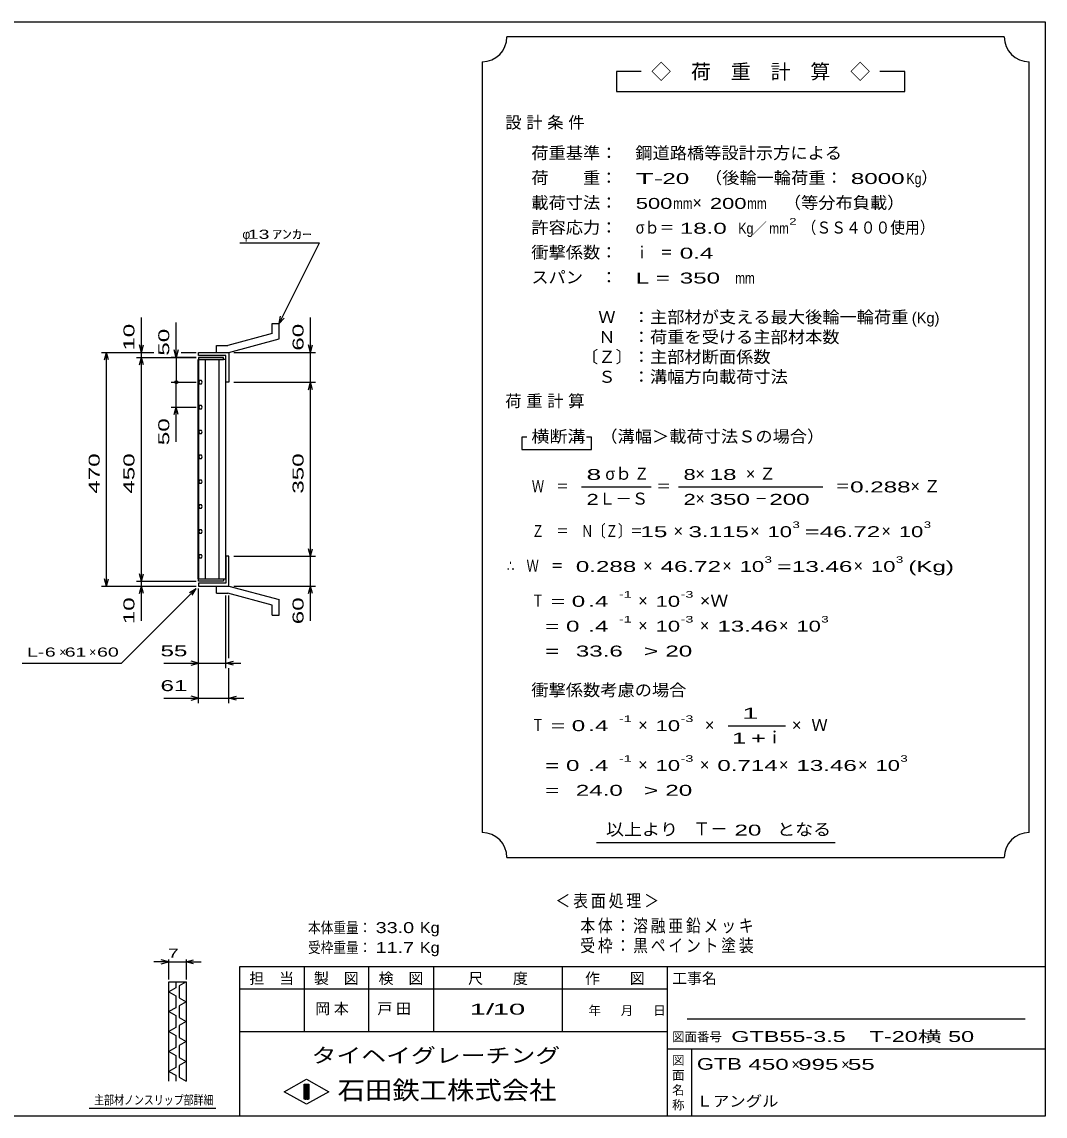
# Model space of a CAD drawing. Units: millimetres, scale not verified. Extents: x -1820 to 1731, y -1282 to 1054.
# Drawn here: x -326 to 1731, y -1146 to 1054 of the extents above; entities that cross this region are included whole.
import ezdxf
from ezdxf.enums import TextEntityAlignment as Align

# ---------------------------------------------------------------- set-up
doc = ezdxf.new("R2010")
doc.units = ezdxf.units.MM
doc.header["$LTSCALE"] = 10
for name, color, linetype, lineweight in [('0_2', 150, 'Continuous', 25), ('16', 3, 'Continuous', 25), ('19', 6, 'Continuous', 25), ('22', 4, 'Continuous', 25), ('24', 2, 'Continuous', 25), ('32', 4, 'Continuous', 25)]:
    doc.layers.add(name, color=color, linetype=linetype, lineweight=lineweight)
doc.styles.add('ベクトル', font='')
doc.styles.get('ベクトル').set_extended_font_data('ベクトル')

msp = doc.modelspace()

# ---------------------------------------------------------------- linework, layer by layer
at = {"layer": '0_2'}
for p, q in [((-1729, 1053.5), (1731, 1053.5)), ((1731, 1053.5), (1731, -1146.5)), ((1731, -846.5), (111, -846.5)), ((111, -846.5), (111, -1146.5)), ((241, -846.5), (241, -976.5)), ((371, -976.5), (371, -846.5)), ((501, -846.5), (501, -976.5)), ((761, -976.5), (761, -846.5)), ((971, -846.5), (971, -1146.5)), ((971, -891.5), (111, -891.5)), ((1691, -951.5), (1011, -951.5)), ((111, -976.5), (971, -976.5)), ((971, -1011.5), (1731, -1011.5)), ((1021, -1146.5), (1021, -1011.5)), ((201, -1097.5), (246, -1072.5)), ((246, -1072.5), (291, -1097.5)), ((246, -1122.5), (201, -1097.5)), ((241, -1082.5), (251, -1082.5)), ((241, -1112.5), (241, -1082.5)), ((241, -1082.5), (243, -1082.5)), ((243, -1082.5), (243, -1112.5)), ((245, -1112.5), (245, -1082.5)), ((245, -1082.5), (247, -1082.5)), ((291, -1097.5), (246, -1122.5)), ((247, -1082.5), (247, -1112.5)), ((249, -1112.5), (249, -1082.5)), ((249, -1082.5), (251, -1082.5)), ((251, -1082.5), (251, -1112.5)), ((251, -1082.5), (251, -1112.5)), ((251, -1112.5), (241, -1112.5)), ((243, -1112.5), (245, -1112.5)), ((247, -1112.5), (249, -1112.5)), ((1731, -1146.5), (-1729, -1146.5))]:
    msp.add_line(p, q, dxfattribs=at)
at = {"layer": '16'}
for p, q in [((28.3, -66.5), (28.3, 374.5)), ((28.3, 374.5), (29, 374.5)), ((79, 379), (29, 379)), ((29, 379), (29, 374.5)), ((29, 374.5), (79, 374.5)), ((29, 374.5), (29, -66.5)), ((84, 374.5), (29, 374.5)), ((42.5, 374.5), (42.5, -66.5)), ((70.5, -66.5), (70.5, 374.5)), ((79, 374.5), (79, 379)), ((84, -66.5), (84, 374.5)), ((30.85, 332.24), (29, 328.98)), ((34.6, 332.26), (30.85, 332.24)), ((36.5, 329), (34.6, 332.26)), ((29, 328.98), (30.9, 325.74)), ((30.9, 325.74), (34.65, 325.76)), ((34.65, 325.76), (36.5, 329.02)), ((30.85, 282.24), (29, 278.98)), ((29, 278.98), (30.9, 275.74)), ((34.6, 282.26), (30.85, 282.24)), ((30.9, 275.74), (34.65, 275.76)), ((36.5, 279), (34.6, 282.26)), ((34.65, 275.76), (36.5, 279.02)), ((30.85, 232.24), (29, 228.98)), ((29, 228.98), (30.9, 225.74)), ((34.6, 232.26), (30.85, 232.24)), ((30.9, 225.74), (34.65, 225.76)), ((36.5, 229), (34.6, 232.26)), ((34.65, 225.76), (36.5, 229.02)), ((30.85, 182.24), (29, 178.98)), ((29, 178.98), (30.9, 175.74)), ((34.6, 182.26), (30.85, 182.24)), ((36.5, 179), (34.6, 182.26)), ((34.65, 175.76), (36.5, 179.02)), ((30.9, 175.74), (34.65, 175.76)), ((30.85, 132.24), (29, 128.98)), ((34.6, 132.26), (30.85, 132.24)), ((36.5, 129), (34.6, 132.26)), ((29, 128.98), (30.9, 125.74)), ((30.9, 125.74), (34.65, 125.76)), ((34.65, 125.76), (36.5, 129.02)), ((30.85, 82.24), (29, 78.98)), ((29, 78.98), (30.9, 75.74)), ((34.6, 82.26), (30.85, 82.24)), ((30.9, 75.74), (34.65, 75.76)), ((36.5, 79), (34.6, 82.26)), ((34.65, 75.76), (36.5, 79.02)), ((30.85, 32.24), (29, 28.98)), ((29, 28.98), (30.9, 25.74)), ((34.6, 32.26), (30.85, 32.24)), ((30.9, 25.74), (34.65, 25.76)), ((36.5, 29), (34.6, 32.26)), ((34.65, 25.76), (36.5, 29.02)), ((30.85, -17.76), (29, -21.02)), ((29, -21.02), (30.9, -24.26)), ((34.6, -17.74), (30.85, -17.76)), ((36.5, -21), (34.6, -17.74)), ((34.65, -24.24), (36.5, -20.98)), ((30.9, -24.26), (34.65, -24.24)), ((29, -66.5), (28.3, -66.5)), ((29, -66.5), (79, -66.5)), ((29, -71), (29, -66.5)), ((29, -66.5), (84, -66.5)), ((79, -71), (29, -71)), ((79, -66.5), (79, -71))]:
    msp.add_line(p, q, dxfattribs=at)
at = {"layer": '19'}
for p, q in [((177, 447), (191, 447)), ((177, 427), (177, 447)), ((191, 416), (191, 447)), ((177, 427), (88, 403)), ((65, 403), (88, 403)), ((65, 389), (65, 403)), ((90, 389), (191, 416)), ((29, 383), (29, 389)), ((29, 389), (89, 389)), ((84, 383), (29, 383)), ((65, 389), (90, 389)), ((84, 329), (84, 383)), ((89, 389), (90, 388)), ((90, 388), (90, 329)), ((90, 329), (84, 329)), ((90, -21), (84, -21)), ((84, -21), (84, -75)), ((90, -80), (90, -21)), ((29, -75), (29, -81)), ((84, -75), (29, -75)), ((29, -81), (89, -81)), ((65, -81), (90, -81)), ((65, -95), (65, -81)), ((89, -81), (90, -80)), ((90, -81), (191, -108)), ((65, -95), (88, -95)), ((177, -119), (88, -95)), ((191, -139), (191, -108)), ((177, -139), (177, -119)), ((177, -139), (191, -139))]:
    msp.add_line(p, q, dxfattribs=at)
at = {"layer": '22'}
for p, q in [((112, 609), (272, 609)), ((191, 447), (272, 609)), ((-86, 389), (-86, 459)), ((-16, 379), (-16, 449)), ((191, 447), (194, 461.6)), ((191, 447), (201, 458)), ((254, 389), (254, 459)), ((-86, 389), (-90, 404)), ((-86, 389), (-82, 404)), ((254, 389), (250, 404)), ((254, 389), (258, 404)), ((-166, 389), (-61, 389)), ((-160, 374), (-156, 389)), ((-152, 374), (-156, 389)), ((-156, -81), (-156, 389)), ((-96, 389), (-61, 389)), ((-96, 379), (24, 379)), ((-90, 364), (-86, 379)), ((-86, 379), (-86, 389)), ((-82, 364), (-86, 379)), ((-86, -71), (-86, 379)), ((24, 379), (-26, 379)), ((-16, 379), (-20, 394)), ((-12, 394), (-16, 379)), ((-16, 379), (-16, 329)), ((-6, 389), (24, 389)), ((-6, 389), (24, 389)), ((100, 389), (264, 389)), ((254, 329), (254, 389)), ((-26, 329), (24, 329)), ((-16, 279), (-16, 329)), ((100, 329), (264, 329)), ((250, 314), (254, 329)), ((258, 314), (254, 329)), ((254, -21), (254, 329)), ((-26, 279), (24, 279)), ((-20, 264), (-16, 279)), ((-12, 264), (-16, 279)), ((-16, 209), (-16, 279)), ((100, -21), (264, -21)), ((254, -21), (250, -6)), ((254, -21), (258, -6)), ((254, -81), (254, -21)), ((-156, -81), (-160, -66)), ((-156, -81), (-152, -66)), ((-86, -71), (-90, -56)), ((-86, -71), (-82, -56)), ((-166, -81), (24, -81)), ((-126, -236), (24, -86)), ((-96, -71), (24, -71)), ((-96, -81), (24, -81)), ((-90, -96), (-86, -81)), ((-86, -81), (-86, -71)), ((-82, -96), (-86, -81)), ((-86, -151), (-86, -81)), ((11, -94), (24, -86)), ((16, -99), (24, -86)), ((29, -246), (29, -86)), ((29, -316), (29, -86)), ((100, -81), (264, -81)), ((250, -96), (254, -81)), ((258, -96), (254, -81)), ((254, -151), (254, -81)), ((84, -246), (84, -100)), ((90, -226), (90, -100)), ((-326, -236), (-126, -236)), ((-41, -236), (29, -236)), ((29, -236), (14, -232)), ((14, -240), (29, -236)), ((29, -236), (84, -236)), ((84, -236), (99, -232)), ((99, -240), (84, -236)), ((84, -236), (114, -236)), ((90, -316), (90, -246)), ((-41, -306), (29, -306)), ((29, -306), (14, -302)), ((14, -310), (29, -306)), ((29, -306), (90, -306)), ((90, -306), (105, -302)), ((105, -310), (90, -306)), ((90, -306), (120, -306))]:
    msp.add_line(p, q, dxfattribs=at)
msp.add_circle((-16, 329), 3, dxfattribs=at)
at = {"layer": '24', "color": 4}
for p, q in [((1649, 1023.5), (649, 1023.5)), ((599, 973.5), (599, -576.5)), ((1699, -576.5), (1699, 973.5)), ((919, 953.5), (869, 953.5)), ((869, 953.5), (869, 913.5)), ((1449, 953.5), (1399, 953.5)), ((1449, 913.5), (1449, 953.5)), ((869, 913.5), (1449, 913.5)), ((689, 218.5), (679, 218.5)), ((679, 218.5), (679, 193.5)), ((819, 218.5), (809, 218.5)), ((819, 193.5), (819, 218.5)), ((679, 193.5), (819, 193.5)), ((799, 118.5), (939, 118.5)), ((994, 118.5), (1284, 118.5)), ((1094, -361.5), (1209, -361.5)), ((829, -596.5), (1309, -596.5)), ((649, -626.5), (1649, -626.5))]:
    msp.add_line(p, q, dxfattribs=at)
for centre, start, end in [((599, 1023.5), 270, 0), ((1699, 1023.5), 180, 270), ((599, -626.5), 0, 90), ((1699, -626.5), 90, 180)]:
    msp.add_arc(centre, 50, start, end, dxfattribs=at)
at = {"layer": '32'}
for p, q in [((-31, -836.5), (-46, -832.5)), ((-31, -871.5), (-31, -831.5)), ((4, -831.5), (4, -871.5)), ((4, -836.5), (19, -832.5)), ((-31, -836.5), (-61, -836.5)), ((-46, -840.5), (-31, -836.5)), ((-31, -836.5), (4, -836.5)), ((19, -840.5), (4, -836.5)), ((4, -836.5), (34, -836.5)), ((-31, -876.5), (4, -876.5)), ((-31, -1076.5), (-31, -876.5)), ((-17, -876.5), (-17, -888.5)), ((4, -876.5), (-10, -884.5)), ((4, -876.5), (4, -1076.5)), ((-17, -888.5), (-31, -896.5)), ((-31, -896.5), (-17, -904.5)), ((-10, -884.5), (-10, -908.5)), ((-17, -904.5), (-17, -928.5)), ((-10, -908.5), (4, -916.5)), ((4, -916.5), (-10, -924.5)), ((-17, -928.5), (-31, -936.5)), ((-31, -936.5), (-17, -944.5)), ((-17, -944.5), (-17, -968.5)), ((-10, -924.5), (-10, -948.5)), ((-10, -948.5), (4, -956.5)), ((4, -956.5), (-10, -964.5)), ((-10, -964.5), (-10, -988.5)), ((-17, -968.5), (-31, -976.5)), ((-31, -976.5), (-17, -984.5)), ((-17, -984.5), (-17, -1008.5)), ((-10, -988.5), (4, -996.5)), ((-17, -1008.5), (-31, -1016.5)), ((4, -996.5), (-10, -1004.5)), ((-10, -1004.5), (-10, -1028.5)), ((-31, -1016.5), (-17, -1024.5)), ((-17, -1024.5), (-17, -1048.5)), ((-10, -1028.5), (4, -1036.5)), ((-17, -1048.5), (-31, -1056.5)), ((4, -1036.5), (-10, -1044.5)), ((-10, -1044.5), (-10, -1068.5)), ((-31, -1056.5), (-17, -1064.5)), ((-17, -1064.5), (-17, -1076.5)), ((-10, -1068.5), (4, -1076.5)), ((64, -1131.5), (-191, -1131.5))]:
    msp.add_line(p, q, dxfattribs=at)

# ---------------------------------------------------------------- texts
at = {"layer": '0_2', "style": 'ベクトル'}
for s, height, p in [('担\u3000当', 21.99, (131, -869.5)), ('製\u3000図', 21.99, (261, -869.5)), ('検\u3000図', 21.99, (391, -869.5)), ('尺\u3000\u3000度', 21.99, (571, -869.5)), ('作\u3000\u3000図', 21.99, (806, -869.5)), ('工事名', 21.99, (981, -869.5)), ('年', 18.33, (813, -934)), ('月', 18.33, (878, -934)), ('日', 18.33, (943, -934)), ('図面番号', 18.33, (981, -987)), ('図', 18.33, (981, -1034)), ('面', 18.33, (981, -1064)), ('名', 18.33, (981, -1094)), ('称', 18.33, (981, -1124))]:
    msp.add_text(s, height=height, dxfattribs=at).set_placement(p, align=Align.MIDDLE_LEFT)
at = {"layer": '0_2', "color": 222, "style": 'ベクトル'}
for s, height, width, p in [('タイヘイグレーチング', 29.33, 1.25, (256, -1024.5)), ('石田鉄工株式会社', 36.66, 1.1, (308.5, -1094.5))]:
    msp.add_text(s, height=height, dxfattribs=dict(at, width=width)).set_placement(p, align=Align.MIDDLE_LEFT)
at = {"layer": '22', "color": 2, "style": 'ベクトル'}
for s, height, p in [('φ', 18.33, (117, 626.5)), ('×', 18.33, (-251, -213.5)), ('×', 18.33, (-191, -213.5)), ('×', 21.99, (1221, -1042.5)), ('×', 21.99, (1321, -1042.5))]:
    msp.add_text(s, height=height, dxfattribs=at).set_placement(p, align=Align.MIDDLE_LEFT)
for s, height, width, p in [(' 13 ', 18.33, 1.6, (117, 626.5)), ('ｱﾝｶｰ', 18.33, 1.6, (177, 626.5)), ('L-', 18.33, 1.6, (-316, -213.5)), (' 6 ', 18.33, 1.6, (-291, -213.5)), (' 61 ', 18.33, 1.6, (-251, -213.5)), (' 60 ', 18.33, 1.6, (-186, -213.5)), (' 55 ', 21.99, 1.65, (-61, -211)), (' 61 ', 21.99, 1.65, (-61, -281)), ('本体重量：', 21.99, 0.85, (249, -767.5)), (' 33.0', 21.99, 1.35, (374, -767.5)), ('Kg', 21.99, 1.1, (474, -767.5)), ('受枠重量：', 21.99, 0.85, (249, -807.5)), (' 11.7', 21.99, 1.35, (374, -807.5)), ('Kg', 21.99, 1.1, (474, -807.5)), ('1/', 21.99, 2, (574, -931.5)), (' 10 ', 21.99, 2, (604, -931.5)), ('GTB55-3.5\u3000T-20横 50                 ', 21.99, 1.6, (1100, -986.5)), ('GTB', 23.46, 1.4, (1031, -1041.5)), (' 450 ', 21.99, 1.65, (1121, -1042.5)), (' 995 ', 21.99, 1.65, (1221, -1042.5)), (' 55 ', 21.99, 1.65, (1321, -1042.5)), ('Ｌアングル', 21.99, 1.1, (1030, -1116.5))]:
    msp.add_text(s, height=height, dxfattribs=dict(at, width=width)).set_placement(p, align=Align.MIDDLE_LEFT)
at = {"layer": '22', "color": 2, "style": 'ベクトル', "width": 1.65}
for s, p in [(' 10 ', (-111, 379)), (' 60 ', (229, 379)), (' 50 ', (-41, 369)), (' 50 ', (-41, 189)), (' 470 ', (-181, 91.5)), (' 450 ', (-111, 91.5)), (' 350 ', (229, 91.5)), (' 10 ', (-111, -171)), (' 60 ', (229, -171))]:
    msp.add_text(s, height=21.99, rotation=90, dxfattribs=at).set_placement(p, align=Align.MIDDLE_LEFT)
at = {"layer": '22', "color": 2, "attachment_point": 4, "style": 'ベクトル'}
for s, insert, char_height in [('\\T1.2;\\W0.85;＜表面処理＞', (746.5, -715), 25.66), ('\\T1.19;\\W0.85;本体：溶融亜鉛メッキ', (796.5, -765), 25.66), ('\\T1.19;\\W0.85;受枠：黒ペイント塗装', (796.5, -805), 25.66), ('\\T1.25;岡本\u3000', (263.5, -931.5), 21.99), ('\\T1.25;戸田\u3000', (388.5, -931.5), 21.99)]:
    msp.add_mtext(s, dxfattribs=dict(at, insert=insert, char_height=char_height))
at = {"layer": '24', "style": 'ベクトル'}
for s, height, p in [('◇\u3000荷\u3000重\u3000計\u3000算\u3000◇', 29.33, (939, 953.5)), ('）', 24.19, (1482, 740)), ('×', 24.19, (1022, 690)), ('／', 21.99, (1141.5, 638.5)), ('(Kg)', 21.99, (1463, 458.5)), ('σｂ', 24.19, (847, 145)), ('×', 24.19, (1028, 145)), ('Ｌ－Ｓ', 24.19, (834, 95)), ('×', 24.19, (1028, 95)), ('×', 24.19, (984, 30)), ('×', 24.19, (1138, 30)), ('×', 24.19, (1402, 30)), ('×', 24.19, (923, -40)), ('×', 24.19, (1082, -40)), ('×', 24.19, (1346, -40)), ('×', 24.19, (913, -110)), ('×', 24.19, (913, -160)), ('×', 24.19, (1037, -160)), ('×', 24.19, (1196, -160)), ('Ｗ', 24.19, (1261, -360)), ('×', 24.19, (913, -360)), ('×', 24.19, (1047, -360)), ('ｉ', 24.19, (1170.5, -385)), ('×', 24.19, (1222, -360)), ('×', 24.19, (913, -440)), ('×', 24.19, (1037, -440)), ('×', 24.19, (1196, -440)), ('×', 24.19, (1355, -440)), ('Ｔ－', 25.66, (1023, -569))]:
    msp.add_text(s, height=height, dxfattribs=at).set_placement(p, align=Align.MIDDLE_LEFT)
for s, height, width, p in [('荷重基準：\u3000', 24.19, 1.05, (698, 790)), ('鋼道路橋等設計示方による', 24.19, 1.05, (907, 790)), ('荷\u3000\u3000重：\u3000', 24.19, 1.05, (698, 740)), ('T-', 21.99, 2, (908, 738.5)), (' 20 ', 21.99, 1.65, (948, 738.5)), ('（後輪一輪荷重：', 24.19, 1.05, (1047, 740)), (' 8000', 21.99, 1.65, (1327, 738.5)), ('Kg', 21.99, 0.85, (1452, 738.5)), ('載荷寸法：\u3000', 24.19, 1.05, (698, 690)), ('\u3000（等分布負載）', 24.19, 1.05, (1171, 690)), ('500', 21.99, 1.5, (908, 688.5)), ('mm', 21.99, 0.8, (983, 688.5)), ('200', 21.99, 1.5, (1057, 688.5)), ('mm', 21.99, 0.8, (1132, 688.5)), ('許容応力：\u3000', 24.19, 1.05, (698, 640)), ('σｂ＝', 24.19, 0.9, (908, 640)), (' 18.0', 21.99, 1.65, (983, 638.5)), ('Kg', 21.99, 0.85, (1114, 638.5)), ('mm', 21.99, 0.8, (1176.5, 638.5)), ('2', 13.2, 1.5, (1216.5, 652.5)), ('（ＳＳ４００使用）', 24.19, 0.9, (1241.5, 640)), ('衝撃係数：\u3000', 24.19, 1.05, (698, 590)), ('ｉ\u3000＝', 24.19, 0.75, (908, 590)), (' 0.4', 21.99, 1.65, (983, 588.5)), ('スパン\u3000：\u3000', 24.19, 1.05, (698, 540)), ('L =', 21.99, 1.65, (908, 538.5)), (' 350 ', 21.99, 1.65, (983, 538.5)), ('mm', 21.99, 0.8, (1108, 538.5)), ('\u3000Ｗ\u3000：主部材が支える最大後輪一輪荷重', 24.19, 1.05, (798, 460)), ('\u3000Ｎ\u3000：荷重を受ける主部材本数', 24.19, 1.05, (798, 420)), ('〔Ｚ〕：主部材断面係数', 24.19, 1.05, (798, 380)), ('\u3000Ｓ\u3000：溝幅方向載荷寸法', 24.19, 1.05, (798, 340)), ('横断溝', 24.19, 1.1, (698, 220)), ('\u3000（溝幅＞載荷寸法Ｓの場合）', 24.19, 1.05, (802, 220)), ('8', 21.99, 1.8, (809, 143.5)), ('Ｚ', 24.19, 0.9, (905, 145)), ('8', 21.99, 1.5, (1004, 143.5)), (' 18 ', 21.99, 1.65, (1043, 143.5)), ('Ｗ\u3000＝', 24.19, 0.75, (699, 120)), ('＝', 24.19, 0.9, (949, 120)), ('＝', 24.19, 0.9, (1309, 120)), ('0.288', 21.99, 1.65, (1339, 118.5)), ('2', 21.99, 1.5, (809, 93.5)), ('2', 21.99, 1.5, (1004, 93.5)), (' 350 ', 21.99, 1.65, (1043, 93.5)), ('－', 24.19, 0.75, (1148, 95)), (' 200 ', 21.99, 1.65, (1163, 93.5)), ('Ｚ\u3000＝\u3000Ｎ〔Ｚ〕＝', 24.19, 0.75, (699, 30)), ('3', 13.2, 1.5, (1223, 42.5)), ('3', 13.2, 1.5, (1487, 42.5)), (' 15 ', 21.99, 1.65, (904, 28.5)), ('3.115', 21.99, 1.65, (1014, 28.5)), ('10', 21.99, 1.5, (1173, 28.5)), ('=', 21.99, 1.7, (1248, 28.5)), ('46.72', 21.99, 1.65, (1278, 28.5)), ('10', 21.99, 1.5, (1437, 28.5)), ('3', 13.2, 1.5, (1167, -27.5)), ('3', 13.2, 1.5, (1431, -27.5)), ('∴\u3000Ｗ\u3000＝', 24.19, 0.75, (649, -40)), (' 0.288', 21.99, 1.65, (774, -41.5)), ('46.72', 21.99, 1.65, (958, -41.5)), ('10', 21.99, 1.5, (1117, -41.5)), ('=', 21.99, 1.7, (1192, -41.5)), ('13.46', 21.99, 1.65, (1222, -41.5)), ('10', 21.99, 1.5, (1381, -41.5)), ('(Kg)', 21.99, 1.65, (1456, -41.5)), ('Ｔ', 24.19, 0.75, (699, -110)), (' = 0', 21.99, 1.65, (724, -111.5)), (' .4 ', 21.99, 1.65, (799, -111.5)), ('-1', 13.2, 1.65, (874, -97.5)), ('10', 21.99, 1.5, (948, -111.5)), ('-3', 13.2, 1.65, (998, -97.5)), ('×Ｗ', 24.19, 1.1, (1037, -110)), ('  = 0', 21.99, 1.65, (699, -161.5)), (' .4 ', 21.99, 1.65, (799, -161.5)), ('-1', 13.2, 1.65, (874, -147.5)), ('10', 21.99, 1.5, (948, -161.5)), ('-3', 13.2, 1.65, (998, -147.5)), ('13.46', 21.99, 1.65, (1072, -161.5)), ('10', 21.99, 1.5, (1231, -161.5)), ('3', 13.2, 1.5, (1281, -147.5)), ('  =', 21.99, 1.65, (699, -211.5)), (' 33.6', 21.99, 1.65, (774, -211.5)), ('>', 21.99, 1.7, (924, -211.5)), (' 20 ', 21.99, 1.65, (954, -211.5)), ('衝撃係数考慮の場合', 24.19, 1.05, (698, -290)), ('Ｔ', 24.19, 0.75, (699, -360)), (' = 0', 21.99, 1.65, (724, -361.5)), (' .4 ', 21.99, 1.65, (799, -361.5)), ('-1', 13.2, 1.65, (874, -347.5)), ('10', 21.99, 1.5, (948, -361.5)), ('-3', 13.2, 1.65, (998, -347.5)), ('  = 0', 21.99, 1.65, (699, -441.5)), (' .4 ', 21.99, 1.65, (799, -441.5)), ('-1', 13.2, 1.65, (874, -427.5)), ('10', 21.99, 1.5, (948, -441.5)), ('-3', 13.2, 1.65, (998, -427.5)), ('0.714', 21.99, 1.65, (1072, -441.5)), ('13.46', 21.99, 1.65, (1231, -441.5)), ('10', 21.99, 1.5, (1390, -441.5)), ('3', 13.2, 1.5, (1440, -427.5)), (' 24.0', 21.99, 1.65, (774, -491.5)), ('>', 21.99, 1.7, (924, -491.5)), (' 20 ', 21.99, 1.65, (954, -491.5)), ('  =', 21.99, 1.65, (699, -491.5)), ('以上より\u3000', 24.19, 1.1, (848, -570)), (' 20 ', 21.99, 1.65, (1093, -571.5)), ('となる', 24.19, 1.1, (1192, -570))]:
    msp.add_text(s, height=height, dxfattribs=dict(at, width=width)).set_placement(p, align=Align.MIDDLE_LEFT)
at = {"layer": '24', "attachment_point": 4, "style": 'ベクトル'}
for s, insert, char_height in [('\\T1.28;設計条件', (645.5, 850), 24.19), ('\\T1.28;荷重計算', (645.5, 290), 24.19), ('\\T1.42;×Ｚ', (1129.5, 145), 24.19), ('\\T1.42;×Ｚ', (1460.5, 120), 24.19), ('\\T1.25;\\W2;\\~1\\~', (1101.5, -336.5), 21.99), ('\\T1.33;\\W1.75;1+', (1101.5, -386.5), 21.99)]:
    msp.add_mtext(s, dxfattribs=dict(at, insert=insert, char_height=char_height))
at = {"layer": '32', "color": 2, "style": 'ベクトル'}
for s, width, p in [(' 7 ', 1.6, (-43.5, -819)), ('主部材ノンスリップ部詳細', 0.8, (-181, -1114))]:
    msp.add_text(s, height=18.33, dxfattribs=dict(at, width=width)).set_placement(p, align=Align.MIDDLE_LEFT)

doc.saveas('drawing.dxf')
